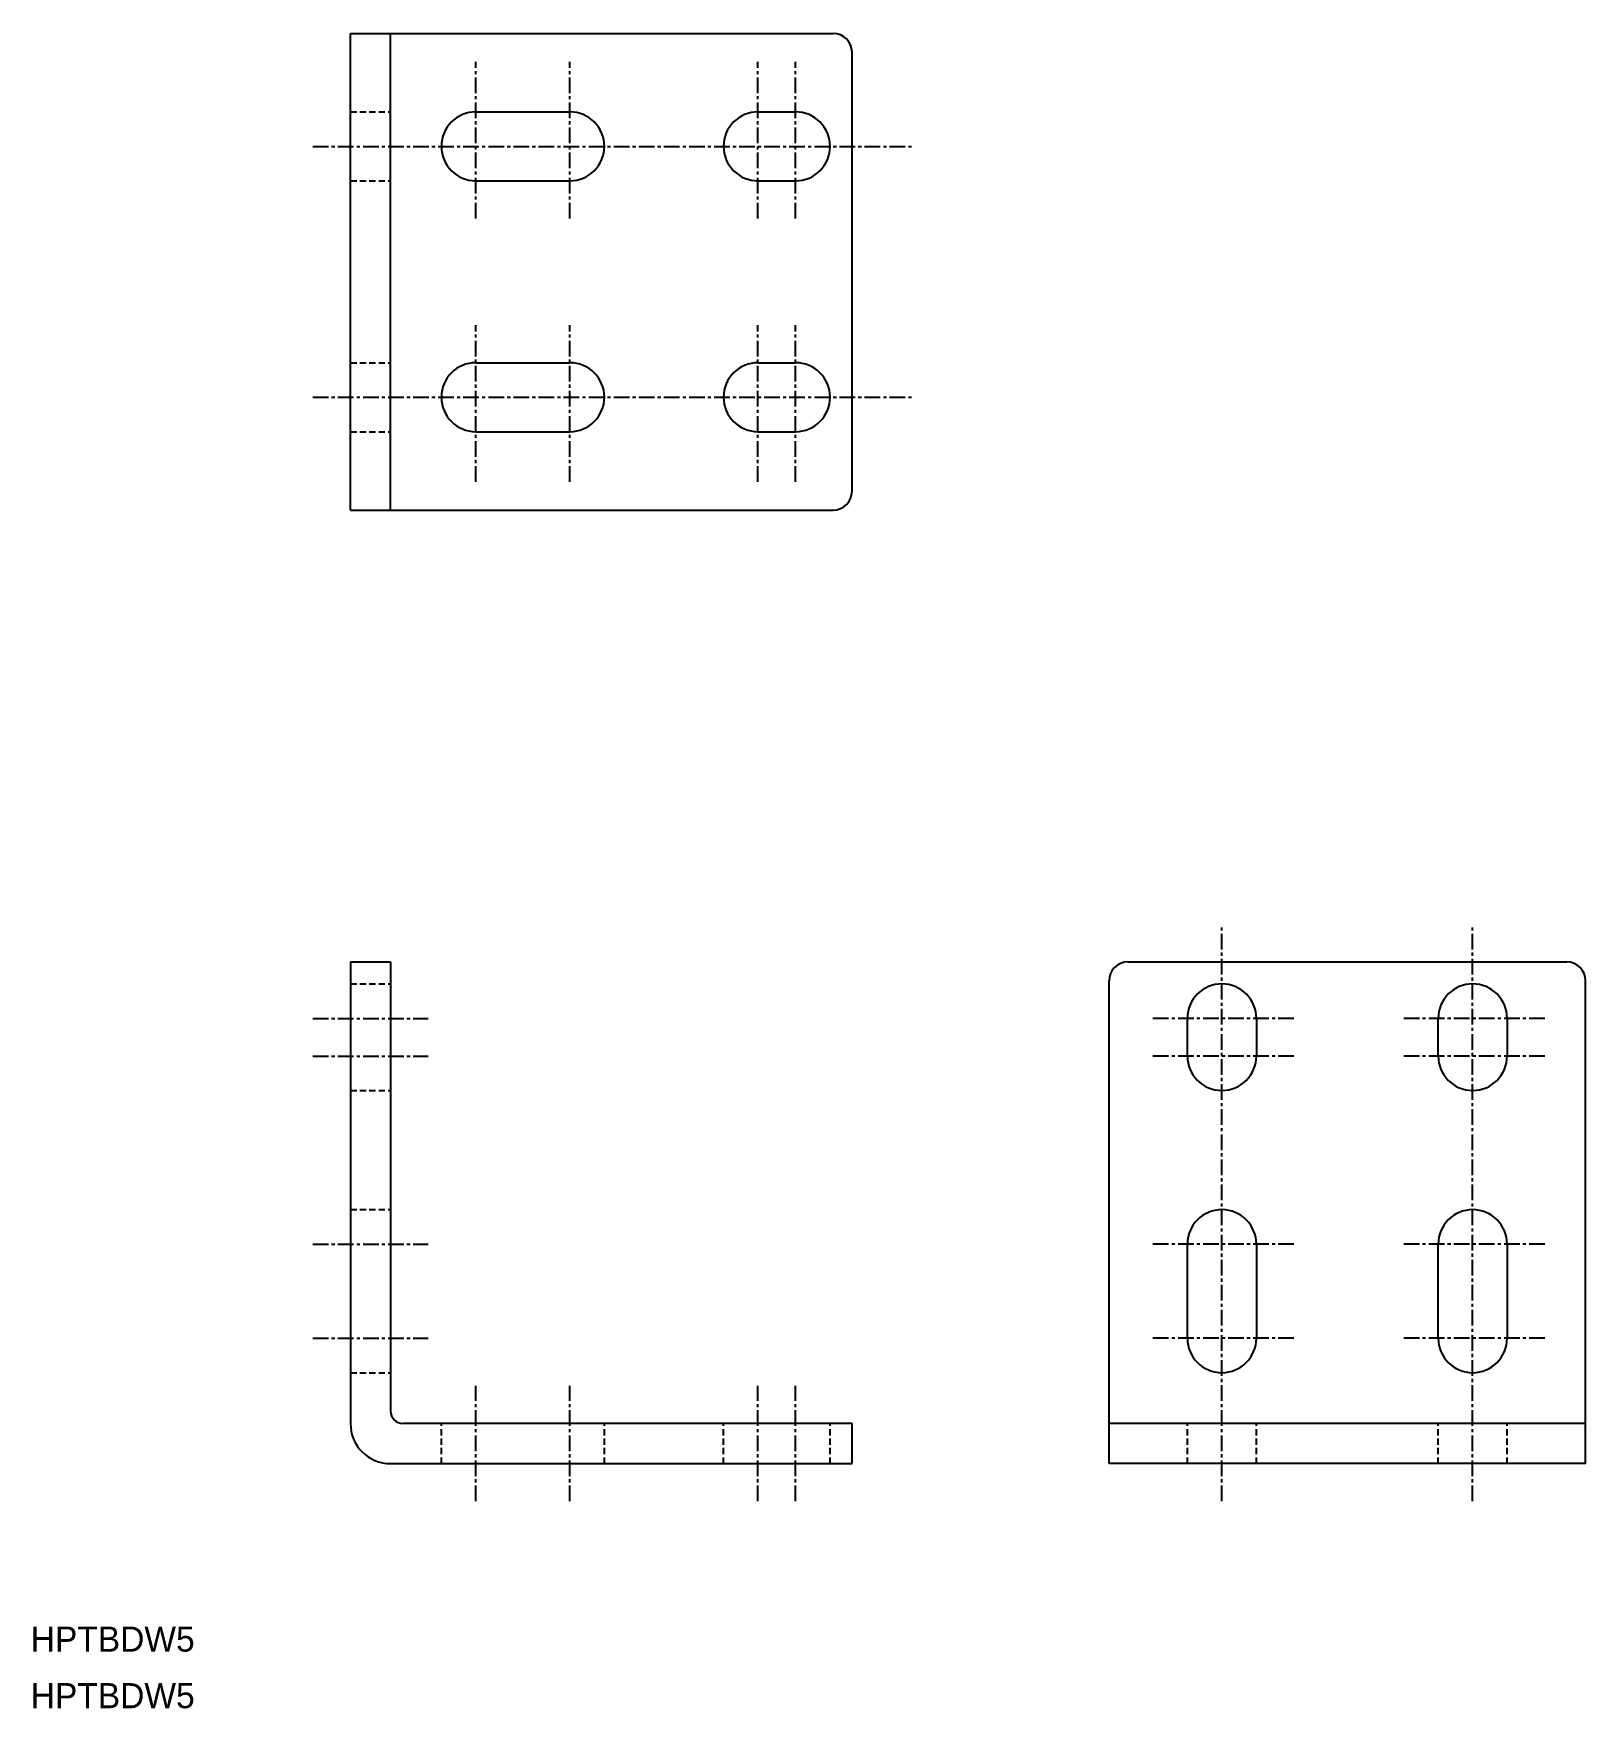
# Model space of a CAD drawing. Extents: x 0 to 124, y 20 to 154.
import ezdxf

# ---------------------------------------------------------------- set-up
doc = ezdxf.new("R2010")
doc.units = 0
doc.linetypes.add('CENTER', pattern=[2, 1.25, -0.25, 0.25, -0.25])
doc.linetypes.add('DASHED', pattern=[0.75, 0.5, -0.25])
doc.layers.get('0').update_dxf_attribs({"linetype": 'CONTINUOUS'})
doc.layers.add('CENTER', color=1, linetype='CENTER')

msp = doc.modelspace()

# ---------------------------------------------------------------- linework, layer by layer
at = {"color": 7, "linetype": 'CONTINUOUS'}
for p, q in [((25.5, 116.03), (25.5, 154.03)), ((25.5, 154.03), (64, 154.03)), ((28.7, 116.03), (28.7, 154.03)), ((65.5, 117.53), (65.5, 152.53)), ((35.5, 147.78), (43, 147.78)), ((58, 147.78), (61, 147.78)), ((35.5, 142.28), (43, 142.28)), ((58, 142.28), (61, 142.28)), ((35.5, 127.78), (43, 127.78)), ((58, 127.78), (61, 127.78)), ((35.5, 122.28), (43, 122.28)), ((58, 122.28), (61, 122.28)), ((25.5, 116.03), (64, 116.03)), ((25.5, 80), (25.5, 43.2)), ((25.5, 80), (28.7, 80)), ((28.7, 80), (28.7, 44.2)), ((87.5, 80), (122.5, 80)), ((86, 40), (86, 78.5)), ((124, 40), (124, 78.5)), ((92.25, 72.5), (92.25, 75.5)), ((97.75, 75.5), (97.75, 72.5)), ((112.25, 72.5), (112.25, 75.5)), ((117.75, 75.5), (117.75, 72.5)), ((92.25, 50), (92.25, 57.5)), ((97.75, 57.5), (97.75, 50)), ((112.25, 50), (112.25, 57.5)), ((117.75, 57.5), (117.75, 50)), ((65.5, 43.2), (29.7, 43.2)), ((65.5, 40), (65.5, 43.2)), ((124, 43.2), (86, 43.2)), ((28.7, 40), (65.5, 40)), ((124, 40), (86, 40))]:
    msp.add_line(p, q, dxfattribs=at)
at = {"color": 3, "linetype": 'DASHED'}
for p, q in [((25.5, 147.78), (28.7, 147.78)), ((25.5, 142.28), (28.7, 142.28)), ((25.5, 127.78), (28.7, 127.78)), ((25.5, 122.28), (28.7, 122.28)), ((25.5, 78.25), (28.7, 78.25)), ((25.5, 69.75), (28.7, 69.75)), ((25.5, 60.25), (28.7, 60.25)), ((25.5, 47.25), (28.7, 47.25)), ((32.75, 40), (32.75, 43.2)), ((45.75, 40), (45.75, 43.2)), ((55.25, 40), (55.25, 43.2)), ((63.75, 40), (63.75, 43.2)), ((92.25, 40), (92.25, 43.2)), ((97.75, 40), (97.75, 43.2)), ((112.25, 40), (112.25, 43.2)), ((117.75, 40), (117.75, 43.2))]:
    msp.add_line(p, q, dxfattribs=at)
at = {"color": 7, "linetype": 'CONTINUOUS'}
for centre, radius, start, end in [((64, 152.53), 1.5, 0, 90), ((35.5, 145.03), 2.75, 90, 270), ((43, 145.03), 2.75, 270, 90), ((58, 145.03), 2.75, 90, 270), ((61, 145.03), 2.75, 270, 90), ((35.5, 125.03), 2.75, 90, 270), ((43, 125.03), 2.75, 270, 90), ((58, 125.03), 2.75, 90, 270), ((61, 125.03), 2.75, 270, 90), ((64, 117.53), 1.5, 270, 0), ((87.5, 78.5), 1.5, 90, 180), ((122.5, 78.5), 1.5, 0, 90), ((95, 75.5), 2.75, 0, 180), ((115, 75.5), 2.75, 0, 180), ((95, 72.5), 2.75, 180, 0), ((115, 72.5), 2.75, 180, 0), ((95, 57.5), 2.75, 0, 180), ((115, 57.5), 2.75, 0, 180), ((95, 50), 2.75, 180, 0), ((115, 50), 2.75, 180, 0), ((29.7, 44.2), 1, 180, 270), ((28.7, 43.2), 3.2, 180, 270)]:
    msp.add_arc(centre, radius, start, end, dxfattribs=at)
at = {"layer": 'CENTER', "color": 1, "linetype": 'CENTER'}
for p, q in [((35.5, 139.28), (35.5, 151.78)), ((43, 139.28), (43, 151.78)), ((58, 139.28), (58, 151.78)), ((61, 139.28), (61, 151.78)), ((22.5, 145.03), (70.5, 145.03)), ((35.5, 118.28), (35.5, 130.78)), ((43, 118.28), (43, 130.78)), ((58, 118.28), (58, 130.78)), ((61, 118.28), (61, 130.78)), ((22.5, 125.03), (70.5, 125.03)), ((95, 37), (95, 83)), ((115, 37), (115, 83)), ((22.5, 75.5), (31.7, 75.5)), ((100.75, 75.5), (89.25, 75.5)), ((120.75, 75.5), (109.25, 75.5)), ((22.5, 72.5), (31.7, 72.5)), ((100.75, 72.5), (89.25, 72.5)), ((120.75, 72.5), (109.25, 72.5)), ((22.5, 57.5), (31.7, 57.5)), ((100.75, 57.5), (89.25, 57.5)), ((120.75, 57.5), (109.25, 57.5)), ((22.5, 50), (31.7, 50)), ((100.75, 50), (89.25, 50)), ((120.75, 50), (109.25, 50)), ((35.5, 37), (35.5, 46.2)), ((43, 37), (43, 46.2)), ((58, 37), (58, 46.2)), ((61, 37), (61, 46.2))]:
    msp.add_line(p, q, dxfattribs=at)

# ---------------------------------------------------------------- texts
at = {"color": 7, "linetype": 'CONTINUOUS'}
for p in [(0, 25.01), (0, 20.5)]:
    msp.add_text('HPTBDW5', height=2, dxfattribs=at).set_placement(p)

doc.saveas('drawing.dxf')
